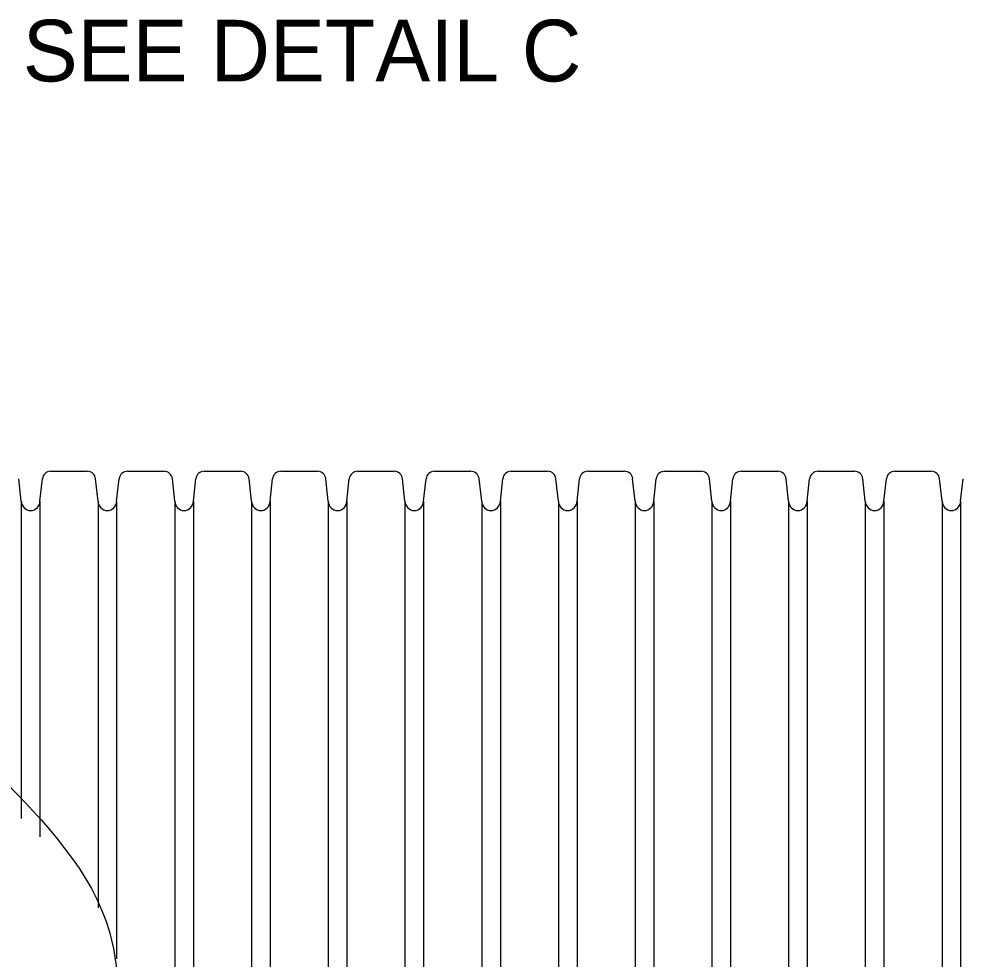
# Model space of a CAD drawing. Extents: x -894 to 866, y -472 to 714.
# Drawn here: x 257 to 364.3, y -90.9 to 15.9 of the extents above; entities that cross this region are included whole.
import ezdxf

# ---------------------------------------------------------------- set-up
doc = ezdxf.new("R2010")
doc.units = 0
doc.layers.add('57 Undefined', color=7, linetype='Continuous')
doc.layers.add('60 Nongeo Data', color=7, linetype='Continuous')

msp = doc.modelspace()

# ---------------------------------------------------------------- linework, layer by layer
at = {"layer": '60 Nongeo Data'}
for p, q in [((257.27, -38.87), (256.99, -36.31)), ((259.39, -38.87), (259.67, -36.31)), ((260.61, -35.45), (264.76, -35.45)), ((265.99, -38.87), (265.71, -36.31)), ((268.1, -38.87), (268.38, -36.31)), ((269.33, -35.45), (273.48, -35.45)), ((274.7, -38.87), (274.43, -36.31)), ((276.82, -38.87), (277.1, -36.31)), ((278.04, -35.45), (282.2, -35.45)), ((283.42, -38.87), (283.14, -36.31)), ((285.54, -38.87), (285.81, -36.31)), ((286.76, -35.45), (290.91, -35.45)), ((292.14, -38.87), (291.86, -36.31)), ((294.25, -38.87), (294.53, -36.31)), ((295.48, -35.45), (299.63, -35.45)), ((300.85, -38.87), (300.57, -36.31)), ((302.97, -38.87), (303.25, -36.31)), ((304.19, -35.45), (308.34, -35.45)), ((309.57, -38.87), (309.29, -36.31)), ((311.69, -38.87), (311.96, -36.31)), ((312.91, -35.45), (317.06, -35.45)), ((318.29, -38.87), (318.01, -36.31)), ((320.4, -38.87), (320.68, -36.31)), ((321.63, -35.45), (325.78, -35.45)), ((327, -38.87), (326.72, -36.31)), ((329.12, -38.87), (329.4, -36.31)), ((330.34, -35.45), (334.49, -35.45)), ((335.72, -38.87), (335.44, -36.31)), ((337.84, -38.87), (338.11, -36.31)), ((339.06, -35.45), (343.21, -35.45)), ((344.43, -38.87), (344.16, -36.31)), ((346.55, -38.87), (346.83, -36.31)), ((347.78, -35.45), (351.93, -35.45)), ((353.15, -38.87), (352.87, -36.31)), ((355.27, -38.87), (355.55, -36.31)), ((356.49, -35.45), (360.64, -35.45)), ((361.87, -38.87), (361.59, -36.31)), ((363.98, -38.87), (364.26, -36.31)), ((257.27, -38.87), (257.27, -74.92)), ((259.39, -38.87), (259.39, -76.98)), ((265.99, -38.87), (265.99, -85.07)), ((268.1, -38.87), (268.1, -90.85)), ((274.7, -38.87), (274.7, -124.71)), ((276.82, -38.87), (276.82, -126.29)), ((283.42, -38.87), (283.42, -130.36)), ((285.54, -38.87), (285.54, -131.62)), ((292.14, -38.87), (292.14, -136.29)), ((294.25, -38.87), (294.25, -138.46)), ((300.85, -38.87), (300.85, -153.15)), ((302.97, -38.87), (302.97, -155.14)), ((309.57, -38.87), (309.57, -155.14)), ((311.69, -38.87), (311.69, -155.14)), ((318.29, -38.87), (318.29, -155.14)), ((320.4, -38.87), (320.4, -155.14)), ((327, -38.87), (327, -155.14)), ((329.12, -38.87), (329.12, -155.14)), ((335.72, -38.87), (335.72, -155.14)), ((337.84, -38.87), (337.84, -155.14)), ((344.43, -38.87), (344.43, -155.14)), ((346.55, -38.87), (346.55, -155.14)), ((353.15, -38.87), (353.15, -155.14)), ((355.27, -38.87), (355.27, -155.14)), ((361.87, -38.87), (361.87, -155.14)), ((363.98, -38.87), (363.98, -155.14))]:
    msp.add_line(p, q, dxfattribs=at)
for centre, major_axis, start_param, end_param in [((260.63, -36.42), (-0.975, 0), 4.735407, 6.17345), ((264.74, -36.42), (-0.975, 0), 3.251328, 4.689371), ((269.35, -36.42), (-0.975, 0), 4.735407, 6.17345), ((273.46, -36.42), (-0.975, 0), 3.251328, 4.689371), ((278.07, -36.42), (-0.975, 0), 4.735407, 6.17345), ((282.17, -36.42), (-0.975, 0), 3.251328, 4.689371), ((286.78, -36.42), (-0.975, 0), 4.735407, 6.17345), ((290.89, -36.42), (-0.975, 0), 3.251328, 4.689371), ((295.5, -36.42), (-0.975, 0), 4.735407, 6.17345), ((299.61, -36.42), (-0.975, 0), 3.251328, 4.689371), ((304.22, -36.42), (-0.975, 0), 4.735407, 6.17345), ((308.32, -36.42), (-0.975, 0), 3.251328, 4.689371), ((312.93, -36.42), (-0.975, 0), 4.735407, 6.17345), ((317.04, -36.42), (-0.975, 0), 3.251328, 4.689371), ((321.65, -36.42), (-0.975, 0), 4.735407, 6.17345), ((325.76, -36.42), (-0.975, 0), 3.251328, 4.689371), ((330.37, -36.42), (-0.975, 0), 4.735407, 6.17345), ((334.47, -36.42), (-0.975, 0), 3.251328, 4.689371), ((339.08, -36.42), (-0.975, 0), 4.735407, 6.17345), ((343.19, -36.42), (-0.975, 0), 3.251328, 4.689371), ((347.8, -36.42), (-0.975, 0), 4.735407, 6.17345), ((351.9, -36.42), (-0.975, 0), 3.251328, 4.689371), ((356.52, -36.42), (-0.975, 0), 4.735407, 6.17345), ((360.62, -36.42), (-0.975, 0), 3.251328, 4.689371), ((258.4, -38.81), (-1.13, 0), 0.05744, 1.50957), ((258.26, -38.81), (1.13, 0), 4.773615, 6.225745), ((267.11, -38.81), (-1.13, 0), 0.05744, 1.50957), ((266.98, -38.81), (1.13, 0), 4.773615, 6.225745), ((275.83, -38.81), (-1.13, 0), 0.05744, 1.50957), ((275.69, -38.81), (1.13, 0), 4.773615, 6.225745), ((284.55, -38.81), (-1.13, 0), 0.05744, 1.50957), ((284.41, -38.81), (1.13, 0), 4.773615, 6.225745), ((293.26, -38.81), (-1.13, 0), 0.05744, 1.50957), ((293.13, -38.81), (1.13, 0), 4.773615, 6.225745), ((301.98, -38.81), (-1.13, 0), 0.05744, 1.50957), ((301.84, -38.81), (1.13, 0), 4.773615, 6.225745), ((310.7, -38.81), (-1.13, 0), 0.05744, 1.50957), ((310.56, -38.81), (1.13, 0), 4.773615, 6.225745), ((319.41, -38.81), (-1.13, 0), 0.05744, 1.50957), ((319.27, -38.81), (1.13, 0), 4.773615, 6.225745), ((328.13, -38.81), (-1.13, 0), 0.05744, 1.50957), ((327.99, -38.81), (1.13, 0), 4.773615, 6.225745), ((336.85, -38.81), (-1.13, 0), 0.05744, 1.50957), ((336.71, -38.81), (1.13, 0), 4.773615, 6.225745), ((345.56, -38.81), (-1.13, 0), 0.05744, 1.50957), ((345.42, -38.81), (1.13, 0), 4.773615, 6.225745), ((354.28, -38.81), (-1.13, 0), 0.05744, 1.50957), ((354.14, -38.81), (1.13, 0), 4.773615, 6.225745), ((363, -38.81), (-1.13, 0), 0.05744, 1.50957), ((362.86, -38.81), (1.13, 0), 4.773615, 6.225745)]:
    msp.add_ellipse(centre, major_axis=major_axis, ratio=0.996016, start_param=start_param, end_param=end_param, dxfattribs=at)
msp.add_spline([(243.58, -35.45), (242.68, -52.53), (267.28, -87.78), (269.74, -118.93), (296.79, -142.71), (301.3, -154.3)], degree=3, dxfattribs=at)

# ---------------------------------------------------------------- texts
at = {"layer": '57 Undefined'}
msp.add_text('SEE DETAIL C', height=7, dxfattribs=at).set_placement((257.43, 8.83))

doc.saveas('drawing.dxf')
